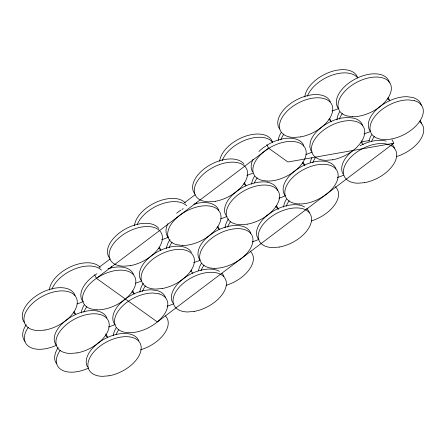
<?xml version="1.0" encoding="UTF-8"?>
<svg xmlns="http://www.w3.org/2000/svg" width="446" height="446" viewBox="0 0 446 446"><rect width="100%" height="100%" fill="white"/><g stroke="black" fill="none" stroke-linecap="round" stroke-linejoin="round"><path stroke-width="0.67" d="M336.992 120.019L337.338 117.003A28.817 16.569 -27.6 0 1 339.674 111.851M99.151 267.265L110.262 258.87M184.689 202.618L195.242 194.64M94.574 274.808L96.403 278.315L268.581 148.172L287.915 162.01L393.824 143.222L391.995 139.715M393.824 143.222L157.371 321.951L96.403 278.315M265.677 146.154L263.335 147.654A28.817 16.569 -27.6 0 0 258.903 151.489M266.429 145.675L269.624 143.629A28.817 16.569 -27.6 0 1 303.208 144.376L303.743 146.149M361.767 141.884L369.282 140.551M266.747 144.666L268.581 148.172M330.581 120.654L330.224 119.467A28.817 16.569 -27.6 0 0 329.538 118.435M311.029 150.943L309.769 146.745L310.321 141.912A28.817 16.569 -27.6 0 1 341.976 117.984L348.538 117.443L354.269 118.257A28.817 16.569 -27.6 0 1 362.715 125.928M109.409 257.838A28.817 16.569 -27.6 0 1 124.021 229.802A28.817 16.569 -27.6 0 1 158.793 228.458M258.909 239.725A28.817 16.569 -27.6 0 1 269.663 213.456A28.817 16.569 -27.6 0 1 304.596 206.983M306.603 208.444A28.817 16.569 -27.6 0 1 309.334 212.58M199.947 259.979A28.817 16.569 -27.6 0 1 216.907 230.632A28.817 16.569 -27.6 0 1 250.769 233.325M285.111 195.604A28.817 16.569 -27.6 0 1 302.07 166.258A28.817 16.569 -27.6 0 1 335.933 168.956M252.464 171.688A28.817 16.569 -27.6 0 1 253.122 159.228M172.663 302.572A28.817 16.569 -27.6 0 1 185.809 276.927A28.817 16.569 -27.6 0 1 219.426 271.358M221.902 273.264A28.817 16.569 -27.6 0 1 223.953 276.369M194.579 193.464A28.817 16.569 -27.6 0 1 209.191 165.433A28.817 16.569 -27.6 0 1 243.956 164.083M342.996 173.823A28.817 16.569 -27.6 0 1 353.349 150.19M360.162 145.764A28.817 16.569 -27.6 0 1 386.242 141.142M391.772 144.069A28.817 16.569 -27.6 0 1 394.504 148.206M225.86 215.312A28.817 16.569 -27.6 0 1 249.871 184.215L256.812 182.358L263.369 181.817A28.817 16.569 -27.6 0 1 277.551 190.303M168.371 237.584A28.817 16.569 -27.6 0 1 167.958 223.602M176.616 213.255A28.817 16.569 -27.6 0 1 180.931 210.094M182.085 209.364A28.817 16.569 -27.6 0 1 183.267 208.661M193.837 204.14A28.817 16.569 -27.6 0 1 218.802 210.445M279.742 129.095A28.817 16.569 -27.6 0 1 296.222 99.999A28.817 16.569 -27.6 0 1 330.347 101.855M24.636 322.703A28.817 16.569 -27.6 0 1 40.725 293.122A28.817 16.569 -27.6 0 1 75.067 295.564M82.131 300.431A28.817 16.569 -27.6 0 1 96.921 273.738M108.032 268.704A28.817 16.569 -27.6 0 1 133.415 274.234M115.174 324.844A28.817 16.569 -27.6 0 1 124.969 299.283M126.597 298.106A28.817 16.569 -27.6 0 1 151.607 289.822L157.338 290.63A28.817 16.569 -27.6 0 1 165.6 297.699M141.376 280.724A28.817 16.569 -27.6 0 1 156.92 252.146A28.817 16.569 -27.6 0 1 191.44 252.375M87.5 366.947A28.817 16.569 -27.6 0 1 105.613 338.386A28.817 16.569 -27.6 0 1 138.784 340.744M56.213 345.098A28.817 16.569 -27.6 0 1 72.692 316.002A28.817 16.569 -27.6 0 1 106.817 317.859M338.709 108.835A28.817 16.569 -27.6 0 1 355.752 78.752A28.817 16.569 -27.6 0 1 389.458 82.923M370.676 131.721A28.817 16.569 -27.6 0 1 376.563 109.487A28.817 16.569 -27.6 0 1 407.103 96.698L412.84 97.512A28.817 16.569 -27.6 0 1 421.28 105.184M168.56 237.094A28.817 16.569 -27.6 0 1 161.625 239.725M137.301 224.388A28.817 16.569 -27.6 0 1 160.599 204.318A28.817 16.569 -27.6 0 1 186.662 205.807M134.497 225.698A28.817 16.569 -27.6 0 1 156.29 202.183A28.817 16.569 -27.6 0 1 185.408 203.064M283.6 207.089A28.817 16.569 -27.6 0 1 286.471 199.111M335.303 186.751A28.817 16.569 -27.6 0 1 311.369 220.926M286.187 206.353A28.817 16.569 -27.6 0 1 289.175 200.772M343.643 175.144A28.817 16.569 -27.6 0 1 337.332 177.486M312.785 162.723A28.817 16.569 -27.6 0 1 315.774 157.143M360.881 142.302A28.817 16.569 -27.6 0 1 363.189 144.532M258.474 239.519A28.817 16.569 -27.6 0 1 252.163 241.86M227.622 227.098A28.817 16.569 -27.6 0 1 230.61 221.517M275.717 206.676A28.817 16.569 -27.6 0 1 278.382 209.414M225.035 227.834A28.817 16.569 -27.6 0 1 228.569 218.824M276.342 205.69A28.817 16.569 -27.6 0 1 277.964 209.029M310.282 162.762A28.817 16.569 -27.6 0 1 311.826 157.784M361.115 140.825A28.817 16.569 -27.6 0 1 362.191 142.352M250.134 251.126A28.817 16.569 -27.6 0 1 226.2 285.301M201.023 270.728A28.817 16.569 -27.6 0 1 204.006 265.147M312.295 151.975A28.817 16.569 -27.6 0 1 306.001 154.416M280.818 139.843A28.817 16.569 -27.6 0 1 283.807 134.263M328.914 119.422A28.817 16.569 -27.6 0 1 331.222 121.646M278.232 140.579A28.817 16.569 -27.6 0 1 281.103 132.596M253.105 173.009A28.817 16.569 -27.6 0 1 246.794 175.35M222.253 160.588A28.817 16.569 -27.6 0 1 246.376 139.721A28.817 16.569 -27.6 0 1 272.651 142.397M219.666 161.324A28.817 16.569 -27.6 0 1 244.921 136.426A28.817 16.569 -27.6 0 1 272.595 142.514M370.241 131.514A28.817 16.569 -27.6 0 1 363.93 133.861M339.384 119.093A28.817 16.569 -27.6 0 1 342.372 113.518M387.479 98.677A28.817 16.569 -27.6 0 1 389.787 100.902M388.109 97.691A28.817 16.569 -27.6 0 1 389.548 100.422M419.452 121.557A28.817 16.569 -27.6 0 1 420.366 139.709A28.817 16.569 -27.6 0 1 396.533 156.552M371.574 141.41A28.817 16.569 -27.6 0 1 374.345 136.398M368.965 141.315A28.817 16.569 -27.6 0 1 371.641 134.737M420.076 120.571A28.817 16.569 -27.6 0 1 421.699 123.91M251.633 184.204A28.817 16.569 -27.6 0 1 254.504 176.226M302.94 162.065A28.817 16.569 -27.6 0 1 304.384 164.797M285.072 195.889A28.817 16.569 -27.6 0 1 278.761 198.236M254.437 182.899A28.817 16.569 -27.6 0 1 257.208 177.893M302.316 163.052A28.817 16.569 -27.6 0 1 304.98 165.789M227.131 216.343A28.817 16.569 -27.6 0 1 220.831 218.785M195.655 204.212A28.817 16.569 -27.6 0 1 196.368 202.49M243.745 183.797A28.817 16.569 -27.6 0 1 246.053 186.021M244.375 182.81A28.817 16.569 -27.6 0 1 245.595 184.951M338.893 108.345A28.817 16.569 -27.6 0 1 331.958 110.976M307.417 96.213A28.817 16.569 -27.6 0 1 331.545 75.346A28.817 16.569 -27.6 0 1 357.82 78.022M304.83 96.949A28.817 16.569 -27.6 0 1 329.583 72.23A28.817 16.569 -27.6 0 1 357.58 77.537M83.396 301.468A28.817 16.569 -27.6 0 1 77.097 303.904M51.914 289.331A28.817 16.569 -27.6 0 1 75.045 268.838A28.817 16.569 -27.6 0 1 101.493 270.181M49.328 290.073A28.817 16.569 -27.6 0 1 71.12 266.557A28.817 16.569 -27.6 0 1 100.244 267.438M25.054 341.43A28.817 16.569 -27.6 0 1 26.269 324.688M74.042 311.553A28.817 16.569 -27.6 0 1 75.48 314.285M56.174 345.382A28.817 16.569 -27.6 0 1 29.129 346.704A28.817 16.569 -27.6 0 1 28.304 327.381M73.412 312.54A28.817 16.569 -27.6 0 1 75.72 314.77M159.205 247.184A28.817 16.569 -27.6 0 1 160.649 249.911M141.337 281.008A28.817 16.569 -27.6 0 1 135.662 283.16M110.703 268.018A28.817 16.569 -27.6 0 1 111.483 266.284M158.581 248.171A28.817 16.569 -27.6 0 1 160.889 250.396M139.866 292.208A28.817 16.569 -27.6 0 1 143.4 283.193M191.178 270.064A28.817 16.569 -27.6 0 1 191.858 271.101M173.934 303.603A28.817 16.569 -27.6 0 1 166.999 306.235M142.452 291.472A28.817 16.569 -27.6 0 1 145.441 285.892M190.548 271.051A28.817 16.569 -27.6 0 1 192.856 273.281M165.433 315.946A28.817 16.569 -27.6 0 1 140.395 349.865M116.071 334.528A28.817 16.569 -27.6 0 1 118.842 329.522M199.908 260.263A28.817 16.569 -27.6 0 1 193.597 262.605M169.051 247.842A28.817 16.569 -27.6 0 1 172.039 242.262M217.146 227.421A28.817 16.569 -27.6 0 1 219.454 229.651M166.464 248.578A28.817 16.569 -27.6 0 1 170.004 239.569M217.776 226.434A28.817 16.569 -27.6 0 1 219.215 229.166M198.515 270.767A28.817 16.569 -27.6 0 1 201.308 263.48M88.765 367.978A28.817 16.569 -27.6 0 1 61.28 369.706A28.817 16.569 -27.6 0 1 60.271 350.266M105.384 335.425A28.817 16.569 -27.6 0 1 107.692 337.655M114.739 324.638A28.817 16.569 -27.6 0 1 108.428 326.979M83.887 312.217A28.817 16.569 -27.6 0 1 86.875 306.636M131.983 291.796A28.817 16.569 -27.6 0 1 134.291 294.025M113.267 335.838A28.817 16.569 -27.6 0 1 116.138 327.855M56.625 363.819A28.817 16.569 -27.6 0 1 58.236 347.568M105.613 333.948A28.817 16.569 -27.6 0 1 107.631 337.773M81.3 312.953A28.817 16.569 -27.6 0 1 84.171 304.975M132.607 290.809A28.817 16.569 -27.6 0 1 134.051 293.54M300.537 136.916L293.981 137.457A28.817 16.569 -27.6 0 1 289.722 108.752A28.817 16.569 -27.6 0 1 332.103 105.267A28.817 16.569 -27.6 0 1 300.537 136.916M332.504 159.802L325.948 160.337A28.817 16.569 -27.6 0 1 321.689 131.637A28.817 16.569 -27.6 0 1 364.075 128.153A28.817 16.569 -27.6 0 1 332.504 159.802M364.477 182.682L357.915 183.222A28.817 16.569 -27.6 0 1 353.656 154.517A28.817 16.569 -27.6 0 1 396.042 151.032A28.817 16.569 -27.6 0 1 364.477 182.682M215.373 201.291L208.812 201.832A28.817 16.569 -27.6 0 1 204.552 173.126A28.817 16.569 -27.6 0 1 246.939 169.642A28.817 16.569 -27.6 0 1 215.373 201.291M247.34 224.171L240.779 224.712A28.817 16.569 -27.6 0 1 236.525 196.011A28.817 16.569 -27.6 0 1 278.906 192.521A28.817 16.569 -27.6 0 1 247.34 224.171M279.308 247.056L272.751 247.597A28.817 16.569 -27.6 0 1 268.492 218.891A28.817 16.569 -27.6 0 1 310.879 215.407A28.817 16.569 -27.6 0 1 279.308 247.056M130.204 265.665L123.642 266.206A28.817 16.569 -27.6 0 1 119.389 237.501A28.817 16.569 -27.6 0 1 161.77 234.016A28.817 16.569 -27.6 0 1 130.204 265.665M162.171 288.545L155.615 289.086A28.817 16.569 -27.6 0 1 151.356 260.386A28.817 16.569 -27.6 0 1 193.742 256.896A28.817 16.569 -27.6 0 1 162.171 288.545M194.144 311.431L187.582 311.971A28.817 16.569 -27.6 0 1 183.323 283.266A28.817 16.569 -27.6 0 1 225.709 279.781A28.817 16.569 -27.6 0 1 194.144 311.431M45.035 330.04L38.479 330.575A28.817 16.569 -27.6 0 1 34.219 301.875A28.817 16.569 -27.6 0 1 76.606 298.391A28.817 16.569 -27.6 0 1 45.035 330.04M77.007 352.92L70.446 353.461A28.817 16.569 -27.6 0 1 66.186 324.755A28.817 16.569 -27.6 0 1 108.573 321.271A28.817 16.569 -27.6 0 1 77.007 352.92M108.975 375.805L102.413 376.34A28.817 16.569 -27.6 0 1 98.159 347.64A28.817 16.569 -27.6 0 1 140.54 344.156A28.817 16.569 -27.6 0 1 108.975 375.805M414.518 100.724L408.787 99.915A28.817 16.569 -27.6 0 0 370.002 127.662A28.817 16.569 -27.6 0 0 407.042 132.914A28.817 16.569 -27.6 0 0 414.518 100.724M352.546 116.713L346.815 115.899A28.817 16.569 -27.6 0 1 354.291 83.714A28.817 16.569 -27.6 0 1 391.332 88.966A28.817 16.569 -27.6 0 1 352.546 116.713M267.377 181.087L261.646 180.273A28.817 16.569 -27.6 0 1 269.122 148.089A28.817 16.569 -27.6 0 1 306.168 153.34A28.817 16.569 -27.6 0 1 267.377 181.087M182.213 245.456L176.482 244.648A28.817 16.569 -27.6 0 1 183.958 212.463A28.817 16.569 -27.6 0 1 220.999 217.709A28.817 16.569 -27.6 0 1 182.213 245.456M159.016 293.847L153.285 293.033A28.817 16.569 -27.6 0 0 114.499 320.78A28.817 16.569 -27.6 0 0 151.54 326.032A28.817 16.569 -27.6 0 0 159.016 293.847M97.044 309.831L91.313 309.017A28.817 16.569 -27.6 0 1 98.789 276.832A28.817 16.569 -27.6 0 1 135.829 282.084A28.817 16.569 -27.6 0 1 97.044 309.831M214.18 268.341A28.817 16.569 -27.6 0 0 252.949 239.039A28.817 16.569 -27.6 0 0 211.817 238.125A28.817 16.569 -27.6 0 0 214.18 268.341M299.35 203.967A28.817 16.569 -27.6 0 0 338.118 174.665A28.817 16.569 -27.6 0 0 296.986 173.75A28.817 16.569 -27.6 0 0 299.35 203.967"/></g></svg>
